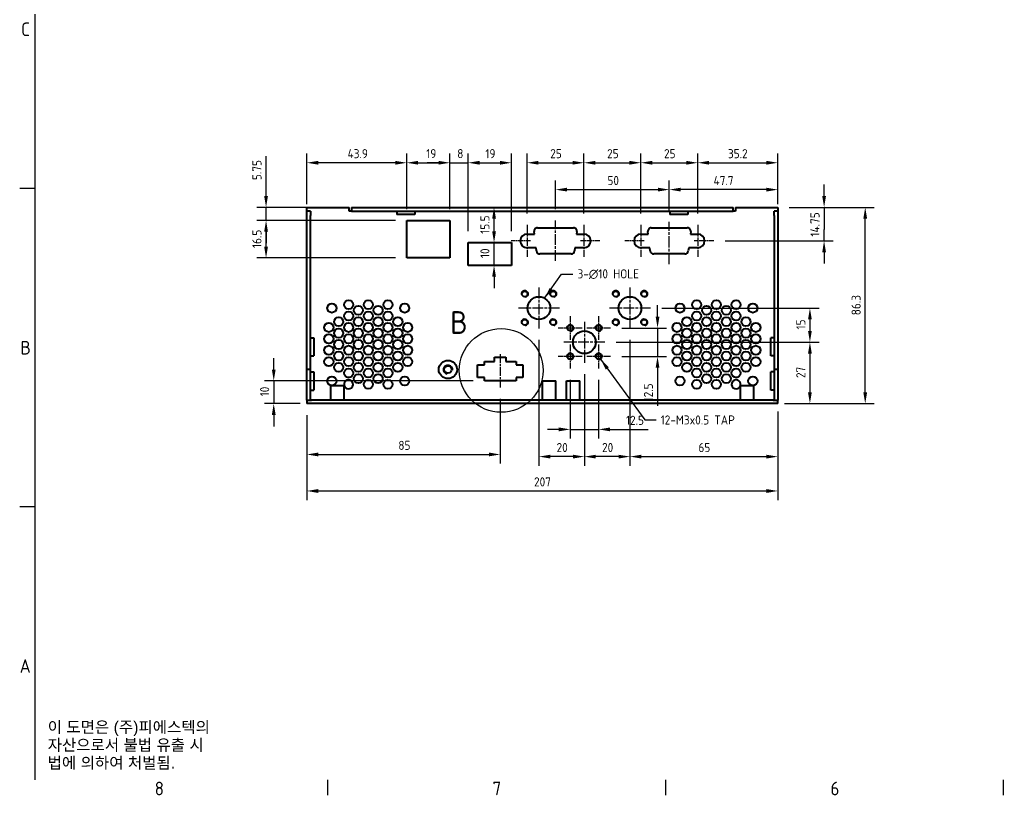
# Model space of a CAD drawing. Header units: millimetres. Extents: x 0 to 1188, y 0 to 840.
# Drawn here: x 13.2 to 445.5, y 13.1 to 354.2 of the extents above; entities that cross this region are included whole.
import ezdxf

# ---------------------------------------------------------------- set-up
doc = ezdxf.new("R2010")
doc.units = ezdxf.units.MM
doc.header["$LTSCALE"] = 2
doc.linetypes.add('CHAIN', pattern=[0.3543, 0.2362, -0.0295, 0.0591, -0.0295])
doc.layers.get('0').update_dxf_attribs({"color": 3, "lineweight": 25})
for name, color, linetype, lineweight in [('가시적인 것(ISO)', 3, 'Continuous', 40), ('가시적인 좁은 것(ISO)', 3, 'Continuous', 35), ('경계(ISO)', 7, 'Continuous', 25), ('기호(ISO)', 5, 'Continuous', 25), ('상세 경계(JIS)', 7, 'Continuous', 25), ('중심 표식(ISO)', 1, 'Continuous', 25), ('중심선(ISO)', 1, 'Continuous', 25), ('치수(ISO)', 2, 'Continuous', 25)]:
    doc.layers.add(name, color=color, linetype=linetype, lineweight=lineweight)
doc.styles.add('문자 텍스트_PSTEK_POSCO', font='isocp.shx')
doc.styles.add('부품번호텍스트_PSTEK_POSCO', font='isocp.shx')
doc.styles.add('치수 텍스트_PSTEK_POSCO', font='isocp.shx')
doc.dimstyles.new('치수_PSTEK_POSCO', dxfattribs={"dimscale": 2, "dimtxt": 2, "dimasz": 2.5, "dimexe": 2, "dimexo": 2.5, "dimgap": 1, "dimtad": 1, "dimrnd": 1e-08, "dimdsep": 46, "dimtxsty": '치수 텍스트_PSTEK_POSCO', "dimcen": 0.09, "dimdle": 10, "dimclrd": 7, "dimclre": 7, "dimclrt": 2, "dimadec": 1, "dimazin": 2, "dimtfac": 1, "dimtmove": 0, "dimatfit": 3, "dimfxl": 0, "dimtolj": 1, "dimlwd": -1, "dimlwe": -1, "dimarcsym": 0})
doc.dimstyles.new('치수_PSTEK_POSCO$7', dxfattribs={"dimscale": 2, "dimtxt": 2, "dimasz": 2.5, "dimexe": 2, "dimexo": 2.5, "dimgap": 1, "dimtad": 1, "dimrnd": 1e-08, "dimdsep": 46, "dimtxsty": '치수 텍스트_PSTEK_POSCO', "dimcen": 0.09, "dimdle": 10, "dimclrd": 7, "dimclre": 7, "dimclrt": 2, "dimadec": 1, "dimazin": 2, "dimtfac": 1, "dimtmove": 0, "dimatfit": 3, "dimfxl": 0, "dimtolj": 1, "dimlwd": -1, "dimlwe": -1, "dimarcsym": 0})

# ---------------------------------------------------------------- blocks, each defined once
blk = doc.blocks.new('경계 Default Border')
at = {"layer": '경계(ISO)'}
for p, q in [((10, 140), (6.6, 140)), ((10, 70), (6.6, 70)), ((74.25, 10), (74.25, 6.6)), ((148.5, 10), (148.5, 6.6)), ((222.75, 10), (222.75, 6.6))]:
    blk.add_line(p, q, dxfattribs=at)
at = {"layer": '경계(ISO)', "flags": 128}
blk.add_lwpolyline([(10, 10), (10, 410)], dxfattribs=at)
at = {"layer": '경계(ISO)', "color": 2, "char_height": 3, "attachment_point": 7, "style": '문자 텍스트_PSTEK_POSCO'}
for s, insert in [('C', (6.93, 173.47)), ('B', (6.77, 103.47)), ('A', (6.6, 33.49)), ('8', (36.27, 6.57)), ('7', (110.52, 6.59)), ('6', (184.77, 6.57))]:
    blk.add_mtext(s, dxfattribs=dict(at, insert=insert))
blk = doc.blocks.new('*D22')
at = {"layer": 'Defpoints', "color": 0}
for p in [(346.4, 186.95), (139.4, 185.35), (346.4, 146.95)]:
    blk.add_point(p, dxfattribs=at)
at = {"layer": '치수(ISO)', "color": 7}
for p, q in [((346.4, 181.95), (346.4, 142.95)), ((139.4, 180.35), (139.4, 142.95)), ((144.4, 146.95), (341.4, 146.95))]:
    blk.add_line(p, q, dxfattribs=at)
for points in [[(144.4, 147.78), (144.4, 146.11), (139.4, 146.95)], [(341.4, 147.78), (341.4, 146.11), (346.4, 146.95)]]:
    blk.add_solid(points, dxfattribs=at)
at = {"layer": '치수(ISO)', "color": 2, "insert": (239.25, 150.95), "char_height": 4, "attachment_point": 4, "style": '치수 텍스트_PSTEK_POSCO'}
blk.add_mtext('\\A1;207', dxfattribs=at)
blk = doc.blocks.new('*D23')
at = {"layer": 'Defpoints', "color": 0}
for p in [(281.4, 218.35), (346.4, 185.35), (346.4, 162.06)]:
    blk.add_point(p, dxfattribs=at)
at = {"layer": '치수(ISO)', "color": 7}
for p, q in [((281.4, 213.35), (281.4, 158.06)), ((346.4, 180.35), (346.4, 158.06)), ((286.4, 162.06), (341.4, 162.06))]:
    blk.add_line(p, q, dxfattribs=at)
for points in [[(286.4, 162.89), (286.4, 161.23), (281.4, 162.06)], [(341.4, 162.89), (341.4, 161.23), (346.4, 162.06)]]:
    blk.add_solid(points, dxfattribs=at)
at = {"layer": '치수(ISO)', "color": 2, "insert": (311.5, 166.06), "char_height": 4, "attachment_point": 4, "style": '치수 텍스트_PSTEK_POSCO'}
blk.add_mtext('\\A1;65', dxfattribs=at)
blk = doc.blocks.new('*D24')
at = {"layer": 'Defpoints', "color": 0}
for p in [(290.4, 227.35), (270.4, 212.35), (360.5, 212.35)]:
    blk.add_point(p, dxfattribs=at)
at = {"layer": '치수(ISO)', "color": 7}
for p, q in [((295.4, 227.35), (364.5, 227.35)), ((360.5, 222.35), (360.5, 217.35)), ((275.4, 212.35), (364.5, 212.35))]:
    blk.add_line(p, q, dxfattribs=at)
for points in [[(359.66, 222.35), (361.33, 222.35), (360.5, 227.35)], [(359.66, 217.35), (361.33, 217.35), (360.5, 212.35)]]:
    blk.add_solid(points, dxfattribs=at)
at = {"layer": '치수(ISO)', "color": 2, "insert": (356.5, 217.96), "char_height": 4, "attachment_point": 4, "rotation": 90, "style": '치수 텍스트_PSTEK_POSCO'}
blk.add_mtext('\\A1;15', dxfattribs=at)
blk = doc.blocks.new('*D48')
at = {"layer": 'Defpoints', "color": 0}
for p in [(346.4, 271.65), (384.8, 271.65), (344.4, 185.35)]:
    blk.add_point(p, dxfattribs=at)
at = {"layer": '치수(ISO)', "color": 7}
for p, q in [((351.4, 271.65), (388.8, 271.65)), ((384.8, 190.35), (384.8, 266.65)), ((349.4, 185.35), (388.8, 185.35))]:
    blk.add_line(p, q, dxfattribs=at)
for points in [[(383.97, 266.65), (385.64, 266.65), (384.8, 271.65)], [(383.97, 190.35), (385.64, 190.35), (384.8, 185.35)]]:
    blk.add_solid(points, dxfattribs=at)
at = {"layer": '치수(ISO)', "color": 2, "insert": (380.8, 224.21), "char_height": 4, "attachment_point": 4, "rotation": 90, "style": '치수 텍스트_PSTEK_POSCO'}
blk.add_mtext('\\A1;86.3', dxfattribs=at)
blk = doc.blocks.new('*D52')
at = {"layer": 'Defpoints', "color": 0}
for p in [(270.4, 212.35), (344.4, 185.35), (360.5, 185.35)]:
    blk.add_point(p, dxfattribs=at)
at = {"layer": '치수(ISO)', "color": 7}
for p, q in [((275.4, 212.35), (364.5, 212.35)), ((360.5, 207.35), (360.5, 190.35)), ((349.4, 185.35), (364.5, 185.35))]:
    blk.add_line(p, q, dxfattribs=at)
for points in [[(359.66, 207.35), (361.33, 207.35), (360.5, 212.35)], [(359.66, 190.35), (361.33, 190.35), (360.5, 185.35)]]:
    blk.add_solid(points, dxfattribs=at)
at = {"layer": '치수(ISO)', "color": 2, "insert": (356.5, 196.6), "char_height": 4, "attachment_point": 4, "rotation": 90, "style": '치수 텍스트_PSTEK_POSCO'}
blk.add_mtext('\\A1;27', dxfattribs=at)
blk = doc.blocks.new('*D54')
at = {"layer": 'Defpoints', "color": 0}
for p in [(121.48, 265.9), (183.3, 265.9), (183.3, 249.4)]:
    blk.add_point(p, dxfattribs=at)
at = {"layer": '치수(ISO)', "color": 7}
for p, q in [((178.3, 265.9), (117.48, 265.9)), ((121.48, 254.4), (121.48, 260.9)), ((178.3, 249.4), (117.48, 249.4))]:
    blk.add_line(p, q, dxfattribs=at)
for points in [[(120.65, 260.9), (122.32, 260.9), (121.48, 265.9)], [(120.65, 254.4), (122.32, 254.4), (121.48, 249.4)]]:
    blk.add_solid(points, dxfattribs=at)
at = {"layer": '치수(ISO)', "color": 2, "insert": (117.48, 253.76), "char_height": 4, "attachment_point": 4, "rotation": 90, "style": '치수 텍스트_PSTEK_POSCO'}
blk.add_mtext('\\A1;16.5', dxfattribs=at)
blk = doc.blocks.new('*D55')
at = {"layer": 'Defpoints', "color": 0}
for p in [(139.4, 291.26), (139.4, 268.05), (183.3, 265.9)]:
    blk.add_point(p, dxfattribs=at)
at = {"layer": '치수(ISO)', "color": 7}
for p, q in [((139.4, 273.05), (139.4, 295.26)), ((183.3, 270.9), (183.3, 295.26)), ((178.3, 291.26), (144.4, 291.26))]:
    blk.add_line(p, q, dxfattribs=at)
for points in [[(144.4, 292.09), (144.4, 290.43), (139.4, 291.26)], [(178.3, 292.09), (178.3, 290.43), (183.3, 291.26)]]:
    blk.add_solid(points, dxfattribs=at)
at = {"layer": '치수(ISO)', "color": 2, "insert": (157.31, 295.26), "char_height": 4, "attachment_point": 4, "style": '치수 텍스트_PSTEK_POSCO'}
blk.add_mtext('\\A1;43.9', dxfattribs=at)
blk = doc.blocks.new('*D56')
at = {"layer": 'Defpoints', "color": 0}
for p in [(202.3, 291.26), (183.3, 265.9), (202.3, 265.9)]:
    blk.add_point(p, dxfattribs=at)
at = {"layer": '치수(ISO)', "color": 7}
for p, q in [((183.3, 270.9), (183.3, 295.26)), ((202.3, 270.9), (202.3, 295.26)), ((188.3, 291.26), (197.3, 291.26))]:
    blk.add_line(p, q, dxfattribs=at)
for points in [[(188.3, 292.09), (188.3, 290.43), (183.3, 291.26)], [(197.3, 292.09), (197.3, 290.43), (202.3, 291.26)]]:
    blk.add_solid(points, dxfattribs=at)
at = {"layer": '치수(ISO)', "color": 2, "insert": (191.86, 295.26), "char_height": 4, "attachment_point": 4, "style": '치수 텍스트_PSTEK_POSCO'}
blk.add_mtext('\\A1;19', dxfattribs=at)
blk = doc.blocks.new('*D57')
at = {"layer": 'Defpoints', "color": 0}
for p in [(210.3, 291.26), (202.3, 265.9), (210.3, 256.15)]:
    blk.add_point(p, dxfattribs=at)
at = {"layer": '치수(ISO)', "color": 7}
for p, q in [((202.3, 270.9), (202.3, 295.26)), ((210.3, 261.15), (210.3, 295.26)), ((197.3, 291.26), (192.3, 291.26)), ((202.3, 291.26), (210.3, 291.26)), ((215.3, 291.26), (220.3, 291.26))]:
    blk.add_line(p, q, dxfattribs=at)
for points in [[(197.3, 292.09), (197.3, 290.43), (202.3, 291.26)], [(215.3, 292.09), (215.3, 290.43), (210.3, 291.26)]]:
    blk.add_solid(points, dxfattribs=at)
at = {"layer": '치수(ISO)', "color": 2, "insert": (205.5, 295.26), "char_height": 4, "attachment_point": 4, "style": '치수 텍스트_PSTEK_POSCO'}
blk.add_mtext('\\A1;8', dxfattribs=at)
blk = doc.blocks.new('*D58')
at = {"layer": 'Defpoints', "color": 0}
for p in [(229.3, 291.26), (210.3, 256.15), (229.3, 256.15)]:
    blk.add_point(p, dxfattribs=at)
at = {"layer": '치수(ISO)', "color": 7}
for p, q in [((210.3, 261.15), (210.3, 295.26)), ((229.3, 261.15), (229.3, 295.26)), ((215.3, 291.26), (224.3, 291.26))]:
    blk.add_line(p, q, dxfattribs=at)
for points in [[(215.3, 292.09), (215.3, 290.43), (210.3, 291.26)], [(224.3, 292.09), (224.3, 290.43), (229.3, 291.26)]]:
    blk.add_solid(points, dxfattribs=at)
at = {"layer": '치수(ISO)', "color": 2, "insert": (217.86, 295.26), "char_height": 4, "attachment_point": 4, "style": '치수 텍스트_PSTEK_POSCO'}
blk.add_mtext('\\A1;19', dxfattribs=at)
blk = doc.blocks.new('*D59')
at = {"layer": 'Defpoints', "color": 0}
for p in [(224.4, 192.51), (139.4, 185.35), (224.4, 163.01)]:
    blk.add_point(p, dxfattribs=at)
at = {"layer": '치수(ISO)', "color": 7}
for p, q in [((224.4, 187.51), (224.4, 159.01)), ((139.4, 180.35), (139.4, 159.01)), ((144.4, 163.01), (219.4, 163.01))]:
    blk.add_line(p, q, dxfattribs=at)
for points in [[(144.4, 163.85), (144.4, 162.18), (139.4, 163.01)], [(219.4, 163.85), (219.4, 162.18), (224.4, 163.01)]]:
    blk.add_solid(points, dxfattribs=at)
at = {"layer": '치수(ISO)', "color": 2, "insert": (179.62, 167.01), "char_height": 4, "attachment_point": 4, "style": '치수 텍스트_PSTEK_POSCO'}
blk.add_mtext('\\A1;85', dxfattribs=at)
blk = doc.blocks.new('*D60')
at = {"layer": 'Defpoints', "color": 0}
for p in [(298.7, 279.45), (248.7, 265.89), (298.7, 265.35)]:
    blk.add_point(p, dxfattribs=at)
at = {"layer": '치수(ISO)', "color": 7}
for p, q in [((248.7, 270.89), (248.7, 283.45)), ((298.7, 270.35), (298.7, 283.45)), ((253.7, 279.45), (293.7, 279.45))]:
    blk.add_line(p, q, dxfattribs=at)
for points in [[(253.7, 280.28), (253.7, 278.62), (248.7, 279.45)], [(293.7, 280.28), (293.7, 278.62), (298.7, 279.45)]]:
    blk.add_solid(points, dxfattribs=at)
at = {"layer": '치수(ISO)', "color": 2, "insert": (271.5, 283.45), "char_height": 4, "attachment_point": 4, "style": '치수 텍스트_PSTEK_POSCO'}
blk.add_mtext('\\A1;50', dxfattribs=at)
blk = doc.blocks.new('*D61')
at = {"layer": 'Defpoints', "color": 0}
for p in [(298.7, 279.45), (346.4, 268.05), (298.7, 265.35)]:
    blk.add_point(p, dxfattribs=at)
at = {"layer": '치수(ISO)', "color": 7}
for p, q in [((298.7, 270.35), (298.7, 283.45)), ((346.4, 273.05), (346.4, 283.45)), ((341.4, 279.45), (303.7, 279.45))]:
    blk.add_line(p, q, dxfattribs=at)
for points in [[(303.7, 280.28), (303.7, 278.62), (298.7, 279.45)], [(341.4, 280.28), (341.4, 278.62), (346.4, 279.45)]]:
    blk.add_solid(points, dxfattribs=at)
at = {"layer": '치수(ISO)', "color": 2, "insert": (318.15, 283.45), "char_height": 4, "attachment_point": 4, "style": '치수 텍스트_PSTEK_POSCO'}
blk.add_mtext('\\A1;47.7', dxfattribs=at)
blk = doc.blocks.new('*D62')
at = {"layer": 'Defpoints', "color": 0}
for p in [(261.2, 291.26), (236.2, 263.9), (261.2, 263.9)]:
    blk.add_point(p, dxfattribs=at)
at = {"layer": '치수(ISO)', "color": 7}
for p, q in [((236.2, 268.9), (236.2, 295.26)), ((261.2, 268.9), (261.2, 295.26)), ((241.2, 291.26), (256.2, 291.26))]:
    blk.add_line(p, q, dxfattribs=at)
for points in [[(241.2, 292.09), (241.2, 290.43), (236.2, 291.26)], [(256.2, 292.09), (256.2, 290.43), (261.2, 291.26)]]:
    blk.add_solid(points, dxfattribs=at)
at = {"layer": '치수(ISO)', "color": 2, "insert": (246.37, 295.26), "char_height": 4, "attachment_point": 4, "style": '치수 텍스트_PSTEK_POSCO'}
blk.add_mtext('\\A1;25', dxfattribs=at)
blk = doc.blocks.new('*D63')
at = {"layer": 'Defpoints', "color": 0}
for p in [(286.2, 291.26), (261.2, 263.9), (286.2, 263.9)]:
    blk.add_point(p, dxfattribs=at)
at = {"layer": '치수(ISO)', "color": 7}
for p, q in [((261.2, 268.9), (261.2, 295.26)), ((286.2, 268.9), (286.2, 295.26)), ((266.2, 291.26), (281.2, 291.26))]:
    blk.add_line(p, q, dxfattribs=at)
for points in [[(266.2, 292.09), (266.2, 290.43), (261.2, 291.26)], [(281.2, 292.09), (281.2, 290.43), (286.2, 291.26)]]:
    blk.add_solid(points, dxfattribs=at)
at = {"layer": '치수(ISO)', "color": 2, "insert": (271.37, 295.26), "char_height": 4, "attachment_point": 4, "style": '치수 텍스트_PSTEK_POSCO'}
blk.add_mtext('\\A1;25', dxfattribs=at)
blk = doc.blocks.new('*D64')
at = {"layer": 'Defpoints', "color": 0}
for p in [(311.2, 291.26), (286.2, 263.9), (311.2, 263.9)]:
    blk.add_point(p, dxfattribs=at)
at = {"layer": '치수(ISO)', "color": 7}
for p, q in [((286.2, 268.9), (286.2, 295.26)), ((311.2, 268.9), (311.2, 295.26)), ((291.2, 291.26), (306.2, 291.26))]:
    blk.add_line(p, q, dxfattribs=at)
for points in [[(291.2, 292.09), (291.2, 290.43), (286.2, 291.26)], [(306.2, 292.09), (306.2, 290.43), (311.2, 291.26)]]:
    blk.add_solid(points, dxfattribs=at)
at = {"layer": '치수(ISO)', "color": 2, "insert": (296.37, 295.26), "char_height": 4, "attachment_point": 4, "style": '치수 텍스트_PSTEK_POSCO'}
blk.add_mtext('\\A1;25', dxfattribs=at)
blk = doc.blocks.new('*D65')
at = {"layer": 'Defpoints', "color": 0}
for p in [(346.4, 291.26), (346.4, 268.05), (311.2, 263.9)]:
    blk.add_point(p, dxfattribs=at)
at = {"layer": '치수(ISO)', "color": 7}
for p, q in [((311.2, 268.9), (311.2, 295.26)), ((346.4, 273.05), (346.4, 295.26)), ((316.2, 291.26), (341.4, 291.26))]:
    blk.add_line(p, q, dxfattribs=at)
for points in [[(316.2, 292.09), (316.2, 290.43), (311.2, 291.26)], [(341.4, 292.09), (341.4, 290.43), (346.4, 291.26)]]:
    blk.add_solid(points, dxfattribs=at)
at = {"layer": '치수(ISO)', "color": 2, "insert": (324.48, 295.26), "char_height": 4, "attachment_point": 4, "style": '치수 텍스트_PSTEK_POSCO'}
blk.add_mtext('\\A1;35.2', dxfattribs=at)
blk = doc.blocks.new('*D66')
at = {"layer": 'Defpoints', "color": 0}
for p in [(346.4, 271.65), (318.2, 256.9), (366.73, 256.9)]:
    blk.add_point(p, dxfattribs=at)
at = {"layer": '치수(ISO)', "color": 7}
for p, q in [((366.73, 276.65), (366.73, 281.65)), ((351.4, 271.65), (370.73, 271.65)), ((366.73, 271.65), (366.73, 266.65)), ((366.73, 266.65), (366.73, 261.9)), ((366.73, 256.9), (366.73, 261.9)), ((323.2, 256.9), (370.73, 256.9)), ((366.73, 251.9), (366.73, 246.9))]:
    blk.add_line(p, q, dxfattribs=at)
for points in [[(365.9, 276.65), (367.56, 276.65), (366.73, 271.65)], [(365.9, 251.9), (367.56, 251.9), (366.73, 256.9)]]:
    blk.add_solid(points, dxfattribs=at)
at = {"layer": '치수(ISO)', "color": 2, "insert": (362.73, 258.79), "char_height": 4, "attachment_point": 4, "rotation": 90, "style": '치수 텍스트_PSTEK_POSCO'}
blk.add_mtext('\\A1;14.75', dxfattribs=at)
blk = doc.blocks.new('*D67')
at = {"layer": 'Defpoints', "color": 0}
for p in [(159, 271.65), (121.48, 265.9), (183.3, 265.9)]:
    blk.add_point(p, dxfattribs=at)
at = {"layer": '치수(ISO)', "color": 7}
for p, q in [((121.48, 276.65), (121.48, 294.21)), ((154, 271.65), (117.48, 271.65)), ((121.48, 265.9), (121.48, 271.65)), ((178.3, 265.9), (117.48, 265.9)), ((121.48, 260.9), (121.48, 255.9))]:
    blk.add_line(p, q, dxfattribs=at)
for points in [[(120.65, 276.65), (122.32, 276.65), (121.48, 271.65)], [(120.65, 260.9), (122.32, 260.9), (121.48, 265.9)]]:
    blk.add_solid(points, dxfattribs=at)
at = {"layer": '치수(ISO)', "color": 2, "insert": (117.48, 283.65), "char_height": 4, "attachment_point": 4, "rotation": 90, "style": '치수 텍스트_PSTEK_POSCO'}
blk.add_mtext('\\A1;5.75', dxfattribs=at)
blk = doc.blocks.new('*D68')
at = {"layer": 'Defpoints', "color": 0}
for p in [(221.68, 271.65), (222.42, 271.65), (221.68, 256.15)]:
    blk.add_point(p, dxfattribs=at)
at = {"layer": '치수(ISO)', "color": 7}
blk.add_line((221.68, 261.15), (221.68, 266.65), dxfattribs=at)
for points in [[(220.85, 266.65), (222.52, 266.65), (221.68, 271.65)], [(220.85, 261.15), (222.52, 261.15), (221.68, 256.15)]]:
    blk.add_solid(points, dxfattribs=at)
at = {"layer": '치수(ISO)', "color": 2, "insert": (217.68, 260.01), "char_height": 4, "attachment_point": 4, "rotation": 90, "style": '치수 텍스트_PSTEK_POSCO'}
blk.add_mtext('\\A1;15.5', dxfattribs=at)
blk = doc.blocks.new('*D69')
at = {"layer": 'Defpoints', "color": 0}
for p in [(221.68, 256.15), (229.3, 256.15), (229.3, 246.15)]:
    blk.add_point(p, dxfattribs=at)
at = {"layer": '치수(ISO)', "color": 7}
for p, q in [((221.68, 261.15), (221.68, 266.15)), ((221.68, 246.15), (221.68, 256.15)), ((221.68, 241.15), (221.68, 236.15))]:
    blk.add_line(p, q, dxfattribs=at)
for points in [[(220.85, 261.15), (222.52, 261.15), (221.68, 256.15)], [(220.85, 241.15), (222.52, 241.15), (221.68, 246.15)]]:
    blk.add_solid(points, dxfattribs=at)
at = {"layer": '치수(ISO)', "color": 2, "insert": (217.68, 249.35), "char_height": 4, "attachment_point": 4, "rotation": 90, "style": '치수 텍스트_PSTEK_POSCO'}
blk.add_mtext('\\A1;10', dxfattribs=at)
blk = doc.blocks.new('2dDetail0')
at = {"layer": '상세 경계(JIS)'}
blk.add_circle((112.41, 99.98), 9.21, dxfattribs=at)
at = {"layer": '상세 경계(JIS)', "insert": (101.22, 108.01), "char_height": 5, "attachment_point": 7, "style": '부품번호텍스트_PSTEK_POSCO'}
blk.add_mtext('B', dxfattribs=at)
blk = doc.blocks.new('*D72')
at = {"layer": 'Defpoints', "color": 0}
for p in [(217.45, 195.35), (124.86, 185.35), (141.4, 185.35)]:
    blk.add_point(p, dxfattribs=at)
at = {"layer": '치수(ISO)', "color": 7}
for p, q in [((124.86, 200.35), (124.86, 205.35)), ((212.45, 195.35), (120.86, 195.35)), ((124.86, 195.35), (124.86, 185.35)), ((136.4, 185.35), (120.86, 185.35)), ((124.86, 180.35), (124.86, 175.35))]:
    blk.add_line(p, q, dxfattribs=at)
for points in [[(124.03, 200.35), (125.7, 200.35), (124.86, 195.35)], [(124.03, 180.35), (125.7, 180.35), (124.86, 185.35)]]:
    blk.add_solid(points, dxfattribs=at)
at = {"layer": '치수(ISO)', "color": 2, "insert": (120.86, 188.55), "char_height": 4, "attachment_point": 4, "rotation": 90, "style": '치수 텍스트_PSTEK_POSCO'}
blk.add_mtext('\\A1;10', dxfattribs=at)
blk = doc.blocks.new('*D98')
at = {"layer": 'Defpoints', "color": 0}
for p in [(272.88, 218.6), (272.88, 206.1), (293.53, 206.1)]:
    blk.add_point(p, dxfattribs=at)
at = {"layer": '치수(ISO)', "color": 7}
for p, q in [((293.53, 223.6), (293.53, 228.6)), ((277.88, 218.6), (297.53, 218.6)), ((293.53, 218.6), (293.53, 206.1)), ((277.88, 206.1), (297.53, 206.1)), ((293.53, 201.1), (293.53, 184.33))]:
    blk.add_line(p, q, dxfattribs=at)
for points in [[(292.7, 223.6), (294.36, 223.6), (293.53, 218.6)], [(292.7, 201.1), (294.36, 201.1), (293.53, 206.1)]]:
    blk.add_solid(points, dxfattribs=at)
at = {"layer": '치수(ISO)', "color": 2, "insert": (289.53, 186.33), "char_height": 4, "attachment_point": 4, "rotation": 90, "style": '치수 텍스트_PSTEK_POSCO'}
blk.add_mtext('\\A1;12.5', dxfattribs=at)
blk = doc.blocks.new('*D99')
at = {"layer": 'Defpoints', "color": 0}
for p in [(255.15, 200.87), (267.65, 200.87), (267.65, 174.03)]:
    blk.add_point(p, dxfattribs=at)
at = {"layer": '치수(ISO)', "color": 7}
for p, q in [((255.15, 195.87), (255.15, 170.03)), ((267.65, 195.87), (267.65, 170.03)), ((250.15, 174.03), (245.15, 174.03)), ((255.15, 174.03), (267.65, 174.03)), ((272.65, 174.03), (289.42, 174.03))]:
    blk.add_line(p, q, dxfattribs=at)
for points in [[(250.15, 174.87), (250.15, 173.2), (255.15, 174.03)], [(272.65, 174.87), (272.65, 173.2), (267.65, 174.03)]]:
    blk.add_solid(points, dxfattribs=at)
at = {"layer": '치수(ISO)', "color": 2, "insert": (279.65, 178.03), "char_height": 4, "attachment_point": 4, "style": '치수 텍스트_PSTEK_POSCO'}
blk.add_mtext('\\A1;12.5', dxfattribs=at)
blk = doc.blocks.new('*D100')
at = {"layer": 'Defpoints', "color": 0}
for p in [(281.4, 218.35), (261.4, 203.35), (261.4, 162.06)]:
    blk.add_point(p, dxfattribs=at)
at = {"layer": '치수(ISO)', "color": 7}
for p, q in [((281.4, 213.35), (281.4, 158.06)), ((261.4, 198.35), (261.4, 158.06)), ((276.4, 162.06), (266.4, 162.06))]:
    blk.add_line(p, q, dxfattribs=at)
for points in [[(266.4, 162.89), (266.4, 161.23), (261.4, 162.06)], [(276.4, 162.89), (276.4, 161.23), (281.4, 162.06)]]:
    blk.add_solid(points, dxfattribs=at)
at = {"layer": '치수(ISO)', "color": 2, "insert": (269.15, 166.06), "char_height": 4, "attachment_point": 4, "style": '치수 텍스트_PSTEK_POSCO'}
blk.add_mtext('\\A1;20', dxfattribs=at)
blk = doc.blocks.new('*D101')
at = {"layer": 'Defpoints', "color": 0}
for p in [(241.4, 218.35), (261.4, 203.35), (241.4, 162.06)]:
    blk.add_point(p, dxfattribs=at)
at = {"layer": '치수(ISO)', "color": 7}
for p, q in [((241.4, 213.35), (241.4, 158.06)), ((261.4, 198.35), (261.4, 158.06)), ((256.4, 162.06), (246.4, 162.06))]:
    blk.add_line(p, q, dxfattribs=at)
for points in [[(246.4, 162.89), (246.4, 161.23), (241.4, 162.06)], [(256.4, 162.89), (256.4, 161.23), (261.4, 162.06)]]:
    blk.add_solid(points, dxfattribs=at)
at = {"layer": '치수(ISO)', "color": 2, "insert": (249.15, 166.06), "char_height": 4, "attachment_point": 4, "style": '치수 텍스트_PSTEK_POSCO'}
blk.add_mtext('\\A1;20', dxfattribs=at)

msp = doc.modelspace()

# ---------------------------------------------------------------- linework, layer by layer
at = {"layer": '가시적인 것(ISO)'}
for p, q in [((139.402, 271.647), (158.002, 271.647)), ((139.402, 270.047), (139.402, 271.647)), ((139.402, 268.047), (139.402, 270.047)), ((141.002, 270.047), (139.402, 270.047)), ((139.402, 200.347), (139.402, 268.047)), ((141.002, 270.047), (141.002, 268.047)), ((141.002, 200.347), (141.002, 268.047)), ((158.002, 270.047), (158.002, 271.647)), ((159.002, 270.047), (158.002, 270.047)), ((159.002, 271.647), (326.802, 271.647)), ((159.002, 271.647), (159.002, 270.047)), ((159.002, 270.047), (326.802, 270.047)), ((178.902, 270.047), (178.902, 268.547)), ((186.902, 268.547), (178.902, 268.547)), ((186.902, 270.047), (186.902, 268.547)), ((298.902, 270.047), (298.902, 268.547)), ((306.902, 268.547), (298.902, 268.547)), ((306.902, 270.047), (306.902, 268.547)), ((326.802, 270.047), (326.802, 271.647)), ((327.802, 270.047), (326.802, 270.047)), ((327.802, 271.647), (346.402, 271.647)), ((327.802, 271.647), (327.802, 270.047)), ((344.802, 268.047), (344.802, 270.047)), ((346.402, 270.047), (344.802, 270.047)), ((344.802, 268.047), (344.802, 200.347)), ((346.402, 271.647), (346.402, 270.047)), ((346.402, 270.047), (346.402, 268.047)), ((346.402, 268.047), (346.402, 200.347)), ((183.302, 249.397), (183.302, 265.897)), ((183.302, 265.897), (202.302, 265.897)), ((202.302, 265.897), (202.302, 249.397)), ((236.202, 259.897), (239.437, 259.897)), ((239.437, 259.897), (239.307, 260.966)), ((240.796, 262.647), (256.608, 262.647)), ((258.097, 260.966), (257.967, 259.897)), ((257.967, 259.897), (261.202, 259.897)), ((286.202, 259.897), (289.437, 259.897)), ((289.437, 259.897), (289.307, 260.966)), ((290.796, 262.647), (306.608, 262.647)), ((308.097, 260.966), (307.967, 259.897)), ((307.967, 259.897), (311.202, 259.897)), ((210.302, 246.147), (210.302, 256.147)), ((210.302, 256.147), (229.302, 256.147)), ((229.302, 256.147), (229.302, 246.147)), ((240.167, 253.897), (236.202, 253.897)), ((240.342, 252.466), (240.167, 253.897)), ((255.574, 251.147), (241.831, 251.147)), ((257.237, 253.897), (257.063, 252.466)), ((261.202, 253.897), (257.237, 253.897)), ((290.167, 253.897), (286.202, 253.897)), ((290.342, 252.466), (290.167, 253.897)), ((305.574, 251.147), (291.831, 251.147)), ((307.237, 253.897), (307.063, 252.466)), ((311.202, 253.897), (307.237, 253.897)), ((202.302, 249.397), (183.302, 249.397)), ((229.302, 246.147), (210.302, 246.147)), ((141.002, 214.347), (142.502, 214.347)), ((142.502, 214.347), (142.502, 206.347)), ((343.302, 206.347), (343.302, 214.347)), ((344.802, 214.347), (343.302, 214.347)), ((141.002, 206.347), (142.502, 206.347)), ((217.452, 203.847), (221.902, 203.847)), ((217.452, 202.347), (217.452, 203.847)), ((221.902, 203.847), (221.902, 205.847)), ((221.902, 205.847), (226.902, 205.847)), ((226.902, 205.847), (226.902, 203.847)), ((226.902, 203.847), (231.352, 203.847)), ((231.352, 203.847), (231.352, 202.347)), ((344.802, 206.347), (343.302, 206.347)), ((139.402, 186.947), (139.402, 200.347)), ((141.002, 200.347), (139.402, 200.347)), ((141.002, 186.947), (141.002, 200.347)), ((141.002, 199.347), (142.502, 199.347)), ((142.502, 199.347), (142.502, 191.347)), ((214.452, 196.847), (214.452, 202.347)), ((214.452, 202.347), (217.452, 202.347)), ((231.352, 202.347), (234.352, 202.347)), ((234.352, 202.347), (234.352, 196.847)), ((343.302, 191.347), (343.302, 199.347)), ((344.802, 199.347), (343.302, 199.347)), ((344.802, 200.347), (344.802, 186.947)), ((346.402, 200.347), (344.802, 200.347)), ((346.402, 200.347), (346.402, 186.947)), ((217.452, 196.847), (214.452, 196.847)), ((217.452, 195.347), (217.452, 196.847)), ((231.352, 195.347), (217.452, 195.347)), ((234.352, 196.847), (231.352, 196.847)), ((231.352, 196.847), (231.352, 195.347)), ((242.952, 195.347), (248.852, 195.347)), ((242.952, 186.947), (242.952, 195.347)), ((248.852, 186.947), (248.852, 195.347)), ((253.452, 195.347), (259.352, 195.347)), ((253.452, 186.947), (253.452, 195.347)), ((259.352, 186.947), (259.352, 195.347)), ((141.002, 191.347), (142.502, 191.347)), ((149.952, 193.347), (155.852, 193.347)), ((149.952, 186.947), (149.952, 193.347)), ((155.852, 186.947), (155.852, 193.347)), ((329.952, 193.347), (335.852, 193.347)), ((329.952, 186.947), (329.952, 193.347)), ((335.852, 186.947), (335.852, 193.347)), ((344.802, 191.347), (343.302, 191.347)), ((139.402, 186.947), (141.402, 186.947)), ((139.402, 186.947), (139.402, 185.347)), ((344.402, 186.947), (141.402, 186.947)), ((344.402, 186.947), (346.402, 186.947)), ((346.402, 185.347), (346.402, 186.947)), ((141.402, 185.347), (139.402, 185.347)), ((344.402, 185.347), (141.402, 185.347)), ((346.402, 185.347), (344.402, 185.347))]:
    msp.add_line(p, q, dxfattribs=at)
for centre, radius in [((235.152, 233.597), 1.23), ((247.652, 233.597), 1.23), ((275.152, 233.597), 1.23), ((287.652, 233.597), 1.23), ((150.402, 227.347), 2), ((157.742, 228.847), 2), ((166.402, 228.847), 2), ((175.062, 228.847), 2), ((182.402, 227.347), 2), ((241.402, 227.347), 5), ((281.402, 227.347), 5), ((303.402, 227.347), 2), ((310.742, 228.847), 2), ((319.402, 228.847), 2), ((328.062, 228.847), 2), ((335.402, 227.347), 2), ((157.742, 223.847), 2), ((162.072, 226.347), 2), ((166.402, 223.847), 2), ((170.732, 226.347), 2), ((175.062, 223.847), 2), ((310.742, 223.847), 2), ((315.072, 226.347), 2), ((319.402, 223.847), 2), ((323.732, 226.347), 2), ((328.062, 223.847), 2), ((149.082, 218.847), 2), ((153.412, 221.347), 2), ((157.742, 218.847), 2), ((162.072, 221.347), 2), ((166.402, 218.847), 2), ((170.732, 221.347), 2), ((175.062, 218.847), 2), ((179.392, 221.347), 2), ((183.722, 218.847), 2), ((235.152, 221.097), 1.23), ((247.652, 221.097), 1.23), ((275.152, 221.097), 1.23), ((287.652, 221.097), 1.23), ((302.082, 218.847), 2), ((306.412, 221.347), 2), ((310.742, 218.847), 2), ((315.072, 221.347), 2), ((319.402, 218.847), 2), ((323.732, 221.347), 2), ((328.062, 218.847), 2), ((332.392, 221.347), 2), ((336.722, 218.847), 2), ((153.412, 216.347), 2), ((162.072, 216.347), 2), ((170.732, 216.347), 2), ((179.392, 216.347), 2), ((255.152, 218.597), 1.23), ((261.402, 212.347), 5), ((267.652, 218.597), 1.23), ((306.412, 216.347), 2), ((315.072, 216.347), 2), ((323.732, 216.347), 2), ((332.392, 216.347), 2), ((149.082, 213.847), 2), ((153.412, 211.347), 2), ((157.742, 213.847), 2), ((162.072, 211.347), 2), ((166.402, 213.847), 2), ((170.732, 211.347), 2), ((175.062, 213.847), 2), ((179.392, 211.347), 2), ((183.722, 213.847), 2), ((302.082, 213.847), 2), ((306.412, 211.347), 2), ((310.742, 213.847), 2), ((315.072, 211.347), 2), ((319.402, 213.847), 2), ((323.732, 211.347), 2), ((328.062, 213.847), 2), ((332.392, 211.347), 2), ((336.722, 213.847), 2), ((149.082, 208.847), 2), ((153.412, 206.347), 2), ((157.742, 208.847), 2), ((162.072, 206.347), 2), ((166.402, 208.847), 2), ((170.732, 206.347), 2), ((175.062, 208.847), 2), ((179.392, 206.347), 2), ((183.722, 208.847), 2), ((302.082, 208.847), 2), ((306.412, 206.347), 2), ((310.742, 208.847), 2), ((315.072, 206.347), 2), ((319.402, 208.847), 2), ((323.732, 206.347), 2), ((328.062, 208.847), 2), ((332.392, 206.347), 2), ((336.722, 208.847), 2), ((149.082, 203.847), 2), ((153.412, 201.347), 2), ((157.742, 203.847), 2), ((162.072, 201.347), 2), ((166.402, 203.847), 2), ((170.732, 201.347), 2), ((175.062, 203.847), 2), ((179.392, 201.347), 2), ((183.722, 203.847), 2), ((201.402, 200.347), 4), ((255.152, 206.097), 1.23), ((267.652, 206.097), 1.23), ((302.082, 203.847), 2), ((306.412, 201.347), 2), ((310.742, 203.847), 2), ((315.072, 201.347), 2), ((319.402, 203.847), 2), ((323.732, 201.347), 2), ((328.062, 203.847), 2), ((332.392, 201.347), 2), ((336.722, 203.847), 2), ((157.742, 198.847), 2), ((166.402, 198.847), 2), ((175.062, 198.847), 2), ((201.402, 200.347), 1.621), ((310.742, 198.847), 2), ((319.402, 198.847), 2), ((328.062, 198.847), 2), ((150.402, 195.347), 2), ((162.072, 196.347), 2), ((166.402, 193.847), 2), ((170.732, 196.347), 2), ((175.062, 193.847), 2), ((182.402, 195.347), 2), ((303.402, 195.347), 2), ((310.742, 193.847), 2), ((315.072, 196.347), 2), ((319.402, 193.847), 2), ((323.732, 196.347), 2), ((335.402, 195.347), 2)]:
    msp.add_circle(centre, radius, dxfattribs=at)
for centre, radius, start, end in [((236.202, 256.897), 3, 90, 270), ((240.796, 261.147), 1.5, 90, 186.94098), ((256.608, 261.147), 1.5, 353.05902, 90), ((261.202, 256.897), 3, 270, 90), ((286.202, 256.897), 3, 90, 270), ((290.796, 261.147), 1.5, 90, 186.94098), ((306.608, 261.147), 1.5, 353.05902, 90), ((311.202, 256.897), 3, 270, 90), ((241.831, 252.647), 1.5, 186.94098, 270), ((255.574, 252.647), 1.5, 270, 353.05902), ((291.831, 252.647), 1.5, 186.94098, 270), ((305.574, 252.647), 1.5, 270, 353.05902), ((157.742, 193.847), 2, 199.09105, 194.47751), ((328.062, 193.847), 2, 345.52249, 340.90895)]:
    msp.add_arc(centre, radius, start, end, dxfattribs=at)
at = {"layer": '가시적인 좁은 것(ISO)'}
for centre, radius, start, end in [((235.152, 233.597), 1.5, 280, 190), ((247.652, 233.597), 1.5, 280, 190), ((275.152, 233.597), 1.5, 280, 190), ((287.652, 233.597), 1.5, 280, 190), ((235.152, 221.097), 1.5, 280, 190), ((247.652, 221.097), 1.5, 280, 190), ((275.152, 221.097), 1.5, 280, 190), ((287.652, 221.097), 1.5, 280, 190), ((255.152, 218.597), 1.5, 280, 190), ((267.652, 218.597), 1.5, 280, 190), ((255.152, 206.097), 1.5, 280, 190), ((267.652, 206.097), 1.5, 280, 190), ((201.402, 200.347), 2, 350, 260)]:
    msp.add_arc(centre, radius, start, end, dxfattribs=at)
at = {"layer": '중심 표식(ISO)', "linetype": 'CHAIN', "ltscale": 7.778352}
for p, q in [((236.202, 263.897), (236.202, 249.897)), ((261.202, 263.897), (261.202, 249.897)), ((286.202, 263.897), (286.202, 249.897)), ((311.202, 263.897), (311.202, 249.897))]:
    msp.add_line(p, q, dxfattribs=at)
at = {"layer": '중심 표식(ISO)', "linetype": 'CHAIN', "ltscale": 4.722531}
for p, q in [((237.702, 256.897), (229.202, 256.897)), ((268.202, 256.897), (259.702, 256.897)), ((287.702, 256.897), (279.202, 256.897)), ((318.202, 256.897), (309.702, 256.897))]:
    msp.add_line(p, q, dxfattribs=at)
at = {"layer": '중심 표식(ISO)', "linetype": 'CHAIN', "ltscale": 10.000767}
for p, q in [((241.402, 236.347), (241.402, 218.347)), ((281.402, 236.347), (281.402, 218.347)), ((250.402, 227.347), (232.402, 227.347)), ((290.402, 227.347), (272.402, 227.347)), ((261.402, 221.347), (261.402, 203.347)), ((270.402, 212.347), (252.402, 212.347))]:
    msp.add_line(p, q, dxfattribs=at)
at = {"layer": '중심 표식(ISO)', "linetype": 'CHAIN', "ltscale": 5.810959}
for p, q in [((255.152, 223.827), (255.152, 213.368)), ((267.652, 223.827), (267.652, 213.368)), ((260.382, 218.597), (249.923, 218.597)), ((272.882, 218.597), (262.423, 218.597)), ((255.152, 211.327), (255.152, 200.868)), ((267.652, 211.327), (267.652, 200.868)), ((260.382, 206.097), (249.923, 206.097)), ((272.882, 206.097), (262.423, 206.097))]:
    msp.add_line(p, q, dxfattribs=at)
at = {"layer": '중심선(ISO)', "linetype": 'CHAIN', "ltscale": 9.821242}
msp.add_line((248.702, 248.211), (248.702, 265.888), dxfattribs=at)
at = {"layer": '중심선(ISO)', "linetype": 'CHAIN', "ltscale": 10.359476}
msp.add_line((298.702, 246.704), (298.702, 265.35), dxfattribs=at)
at = {"layer": '중심선(ISO)', "linetype": 'CHAIN', "ltscale": 8.106886}
msp.add_line((224.402, 207.1), (224.402, 192.509), dxfattribs=at)

# ---------------------------------------------------------------- block references
at = {"xscale": 2, "yscale": 2, "zscale": 2}
msp.add_blockref('경계 Default Border', (0, 0), dxfattribs=at)
at = {"layer": '상세 경계(JIS)', "xscale": 2, "yscale": 2, "zscale": 2}
msp.add_blockref('2dDetail0', (0, 0), dxfattribs=at)

# ---------------------------------------------------------------- texts
at = {"layer": '기호(ISO)', "color": 2, "attachment_point": 4}
for s, insert, char_height, width, line_spacing_factor, style in [('{3-\\fAIGDT|b0|i0;\\H4.0000;n\\fisocp|b0|i0;\\H4.0000;10 HOLE}', (258.37, 242.29), 4, 31.47363, 0.35, '치수 텍스트_PSTEK_POSCO'), ('{12-M3x0.5 TAP}', (294.894, 178.172), 4, 39.51399, 0.35, '치수 텍스트_PSTEK_POSCO'), ('{\\fArial|b0|i0;\\H5.0000;이 도면은 (주)피에스텍의\\P자산으로서 불법 유출 시 \\P법에 의하여 처벌됨.}', (25.51, 35.029), 5, 78.61221, 0.944221, '문자 텍스트_PSTEK_POSCO')]:
    msp.add_mtext(s, dxfattribs=dict(at, insert=insert, char_height=char_height, width=width, line_spacing_factor=line_spacing_factor, style=style))

# ---------------------------------------------------------------- dimensions: what is measured, and where the dimension line sits
at = {"layer": '치수(ISO)', "color": 7}
for base, p1, p2, angle, override, picture, middle in [((121.483, 265.897), (159.002, 271.647), (183.302, 265.897), 270, {"dimdec": 2, "dimtp": 0, "dimtm": 0, "dimtdec": 2, "dimtofl": 1, "dimatfit": 1}, '*D67', (121.483, 287.93)), ((202.302, 291.259), (183.302, 265.897), (202.302, 265.897), 180, {"dimdec": 2, "dimtp": 0, "dimtm": 0, "dimtdec": 2, "dimtofl": 0, "dimatfit": 1}, '*D56', (193.802, 291.259)), ((210.302, 291.259), (202.302, 265.897), (210.302, 256.147), 180, {"dimdec": 2, "dimtp": 0, "dimtm": 0, "dimtdec": 2, "dimtofl": 1, "dimatfit": 1}, '*D57', (206.302, 291.259)), ((229.302, 291.259), (210.302, 256.147), (229.302, 256.147), 180, {"dimdec": 2, "dimtp": 0, "dimtm": 0, "dimtdec": 2, "dimtofl": 0, "dimatfit": 1}, '*D58', (219.802, 291.259)), ((261.202, 291.259), (236.202, 263.897), (261.202, 263.897), 180, {"dimdec": 2, "dimtp": 0, "dimtm": 0, "dimtdec": 2, "dimtofl": 0, "dimatfit": 1}, '*D62', (248.702, 291.259)), ((286.202, 291.259), (261.202, 263.897), (286.202, 263.897), 180, {"dimdec": 2, "dimtp": 0, "dimtm": 0, "dimtdec": 2, "dimtofl": 0, "dimatfit": 1}, '*D63', (273.702, 291.259)), ((311.202, 291.259), (286.202, 263.897), (311.202, 263.897), 180, {"dimdec": 2, "dimtp": 0, "dimtm": 0, "dimtdec": 2, "dimtofl": 0, "dimatfit": 1}, '*D64', (298.702, 291.259)), ((346.402, 291.259), (311.202, 263.897), (346.402, 268.047), 180, {"dimdec": 2, "dimtp": 0, "dimtm": 0, "dimtdec": 2, "dimtofl": 0, "dimatfit": 1}, '*D65', (328.802, 291.259)), ((298.702, 279.45), (248.702, 265.888), (298.702, 265.35), 180, {"dimdec": 2, "dimtp": 0, "dimtm": 0, "dimtdec": 2, "dimtofl": 0, "dimatfit": 1}, '*D60', (273.702, 279.45)), ((298.702, 279.45), (346.402, 268.047), (298.702, 265.35), 180, {"dimdec": 2, "dimtp": 0, "dimtm": 0, "dimtdec": 2, "dimtofl": 0, "dimatfit": 1}, '*D61', (322.552, 279.45)), ((366.729, 256.897), (346.402, 271.647), (318.202, 256.897), 90, {"dimdec": 2, "dimtp": 0, "dimtm": 0, "dimtdec": 2, "dimtofl": 0}, '*D66', (366.729, 264.272)), ((221.683, 271.647), (221.683, 256.147), (222.416, 271.647), 270, {"dimdec": 2, "dimse1": 1, "dimse2": 1, "dimtp": 0, "dimtm": 0, "dimtdec": 2, "dimtofl": 0, "dimatfit": 1}, '*D68', (221.683, 263.897)), ((384.802, 271.647), (344.402, 185.347), (346.402, 271.647), 90, {"dimdec": 2, "dimtp": 0, "dimtm": 0, "dimtdec": 2, "dimtofl": 0, "dimatfit": 1}, '*D48', (384.802, 228.497)), ((121.483, 265.897), (183.302, 249.397), (183.302, 265.897), 90, {"dimdec": 2, "dimtp": 0, "dimtm": 0, "dimtdec": 2, "dimtofl": 0, "dimatfit": 1}, '*D54', (121.483, 257.647)), ((221.683, 256.147), (229.302, 246.147), (229.302, 256.147), 90, {"dimdec": 2, "dimse1": 1, "dimse2": 1, "dimtp": 0, "dimtm": 0, "dimtdec": 2, "dimtofl": 1, "dimatfit": 1}, '*D69', (221.683, 251.147)), ((360.498, 212.347), (290.402, 227.347), (270.402, 212.347), 90, {"dimdec": 2, "dimtp": 0, "dimtm": 0, "dimtdec": 2, "dimtofl": 0, "dimatfit": 1}, '*D24', (360.498, 219.847)), ((293.53, 206.097), (272.882, 218.597), (272.882, 206.097), 90, {"dimdec": 2, "dimtp": 0, "dimtm": 0, "dimtdec": 2, "dimtofl": 1, "dimatfit": 1}, '*D98', (293.53, 190.214)), ((241.402, 162.061), (261.402, 203.347), (241.402, 218.347), 180, {"dimdec": 2, "dimtp": 0, "dimtm": 0, "dimtdec": 2, "dimtofl": 0, "dimatfit": 1}, '*D101', (251.402, 162.061)), ((261.402, 162.061), (281.402, 218.347), (261.402, 203.347), 180, {"dimdec": 2, "dimtp": 0, "dimtm": 0, "dimtdec": 2, "dimtofl": 0, "dimatfit": 1}, '*D100', (271.402, 162.061)), ((346.402, 162.061), (281.402, 218.347), (346.402, 185.347), 180, {"dimdec": 2, "dimtp": 0, "dimtm": 0, "dimtdec": 2, "dimtofl": 0, "dimatfit": 1}, '*D23', (313.902, 162.061)), ((360.498, 185.347), (270.402, 212.347), (344.402, 185.347), 90, {"dimdec": 2, "dimtp": 0, "dimtm": 0, "dimtdec": 2, "dimtofl": 0, "dimatfit": 1}, '*D52', (360.498, 198.847)), ((124.864, 185.347), (217.452, 195.347), (141.402, 185.347), 90, {"dimdec": 2, "dimtp": 0, "dimtm": 0, "dimtdec": 2, "dimtofl": 1, "dimatfit": 1}, '*D72', (124.864, 190.347)), ((267.652, 174.032), (255.152, 200.868), (267.652, 200.868), 180, {"dimdec": 2, "dimtp": 0, "dimtm": 0, "dimtdec": 2, "dimtofl": 1, "dimatfit": 1}, '*D99', (283.535, 174.032)), ((224.402, 163.013), (139.402, 185.347), (224.402, 192.509), 180, {"dimdec": 2, "dimtp": 0, "dimtm": 0, "dimtdec": 2, "dimtofl": 0, "dimatfit": 1}, '*D59', (181.902, 163.013)), ((346.402, 146.947), (139.402, 185.347), (346.402, 186.947), 180, {"dimdec": 2, "dimtp": 0, "dimtm": 0, "dimtdec": 2, "dimtofl": 0, "dimatfit": 1}, '*D22', (242.902, 146.947))]:
    dim = msp.add_linear_dim(base=base, p1=p1, p2=p2, angle=angle, dimstyle='치수_PSTEK_POSCO', override=override, dxfattribs=at)
    dim.commit()
    dim.dimension.update_dxf_attribs({"geometry": picture, "text_midpoint": middle, "dimtype": 160})
dim = msp.add_linear_dim(base=(139.402, 291.259), p1=(183.302, 265.897), p2=(139.402, 268.047), dimstyle='치수_PSTEK_POSCO', override={"dimdec": 2, "dimtp": 0, "dimtm": 0, "dimtdec": 2, "dimtofl": 0, "dimatfit": 1}, dxfattribs=at)
dim.commit()
dim.dimension.update_dxf_attribs({"geometry": '*D55', "text_midpoint": (161.852, 291.259), "dimtype": 160})

# ---------------------------------------------------------------- leaders
at = {"layer": '기호(ISO)', "color": 7, "annotation_type": 0, "has_hookline": 1, "hookline_direction": 0}
for points, text_width in [([(243.902, 231.677), (251.37, 242.29), (256.37, 242.29)], 29.387), ([(268.517, 204.872), (287.894, 178.172), (292.894, 178.172)], 34)]:
    msp.add_leader(points, dimstyle='치수_PSTEK_POSCO$7', override={"dimtad": 0}, dxfattribs=dict(at, text_width=text_width))

doc.saveas('drawing.dxf')
